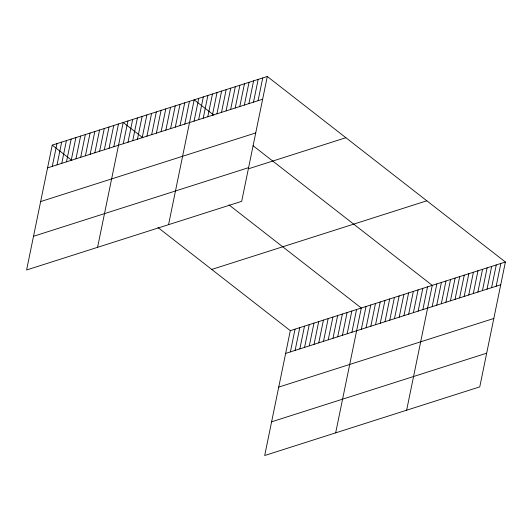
<?xml version="1.0" encoding="UTF-8"?>
<svg xmlns="http://www.w3.org/2000/svg" width="532" height="532" viewBox="0 0 532 532"><rect width="100%" height="100%" fill="white"/><g stroke="black" fill="none" stroke-linecap="round" stroke-linejoin="round"><path stroke-width="0.8" d="M267.31 76.488L52.229 145.13L26.6 269.977L241.688 201.335L267.31 76.488L505.4 262.023L479.771 386.87L264.69 455.512L290.312 330.665L505.4 262.023M52.289 166.37L56.957 143.62M57.024 164.86L61.692 142.111M61.752 163.344L66.42 140.601M66.487 161.834L71.155 139.085M71.215 160.325L75.89 137.575M75.95 158.815L80.618 136.066M80.678 157.306L85.353 134.556M85.413 155.796L90.081 133.047M90.147 154.287L94.816 131.537M94.876 152.777L99.544 130.027M99.61 151.268L104.279 128.518M104.339 149.758L109.007 127.008M109.073 148.248L113.742 125.499M113.801 146.739L118.476 123.989M97.575 247.327L123.205 122.48L142.849 137.781M123.264 143.72L127.939 120.97M127.999 142.204L132.668 119.461M132.734 140.694L137.402 117.944M137.462 139.185L142.13 116.435M142.197 137.675L146.865 114.925M146.925 136.165L151.593 113.416M151.66 134.656L156.328 111.906M156.388 133.146L161.063 110.397M161.123 131.637L165.791 108.887M165.851 130.127L170.526 107.378M170.586 128.618L175.254 105.868M175.321 127.108L179.989 104.358M180.049 125.599L184.717 102.849M184.784 124.089L189.452 101.339M168.558 224.67L194.18 99.83L213.824 115.131M194.087 121.116L198.755 98.367M198.655 119.66L203.324 96.91M203.224 118.204L207.892 95.454M207.793 116.741L212.468 93.991M212.368 115.284L217.036 92.535M216.936 113.828L221.605 91.078M221.505 112.365L226.18 89.615M226.08 110.909L230.748 88.159M230.649 109.452L235.317 86.703M235.217 107.989L239.885 85.24M239.792 106.533L244.461 83.783M244.361 105.077L249.029 82.327M248.929 103.614L253.598 80.864M253.498 102.157L258.173 79.408M258.073 100.701L262.742 77.951M290.379 351.905L295.047 329.155M295.107 350.395L299.782 327.646M299.842 348.886L304.51 326.136M304.577 347.369L309.245 324.626M309.305 345.86L313.973 323.11M314.04 344.35L318.708 321.601M318.768 342.841L323.436 320.091M323.503 341.331L328.171 318.582M328.231 339.822L332.906 317.072M332.966 338.312L337.634 315.562M337.694 336.803L342.369 314.053M342.428 335.293L347.097 312.543M347.163 333.783L351.832 311.034M351.891 332.274L356.56 309.524M335.665 432.862L361.294 308.015L228.953 204.88M361.354 329.255L366.023 306.505M366.089 327.745L370.757 304.996M370.817 326.229L375.492 303.486M375.552 324.72L380.22 301.97M380.28 323.21L384.955 300.46M385.015 321.7L389.683 298.951M389.75 320.191L394.418 297.441M394.478 318.681L399.146 295.932M399.213 317.172L403.881 294.422M403.941 315.662L408.609 292.913M408.676 314.153L413.344 291.403M413.404 312.643L418.079 289.893M418.139 311.134L422.807 288.384M422.867 309.624L427.542 286.874M406.641 410.212L432.27 285.365L253.112 145.748M432.17 306.651L436.845 283.902M436.745 305.195L441.414 282.445M441.314 303.739L445.982 280.989M445.883 302.276L450.551 279.526M450.451 300.819L455.126 278.07M455.026 299.363L459.695 276.613M459.595 297.9L464.263 275.15M464.163 296.444L468.838 273.694M468.739 294.987L473.407 272.238M473.307 293.524L477.975 270.775M477.876 292.068L482.551 269.318M482.451 290.612L487.119 267.862M487.019 289.149L491.688 266.399M491.588 287.692L496.256 264.943M496.157 286.236L500.831 263.486M47.561 167.879L262.642 99.238M40.645 201.568L255.726 132.934M33.516 236.281L248.604 167.647M249.096 168.604L345.88 137.715M211.749 269.438L426.83 200.797M285.644 353.414L500.732 284.773M278.728 387.103L493.816 318.469M271.606 421.816L486.687 353.182M52.229 145.13L71.867 160.438M157.971 227.53L290.312 330.665"/></g></svg>
